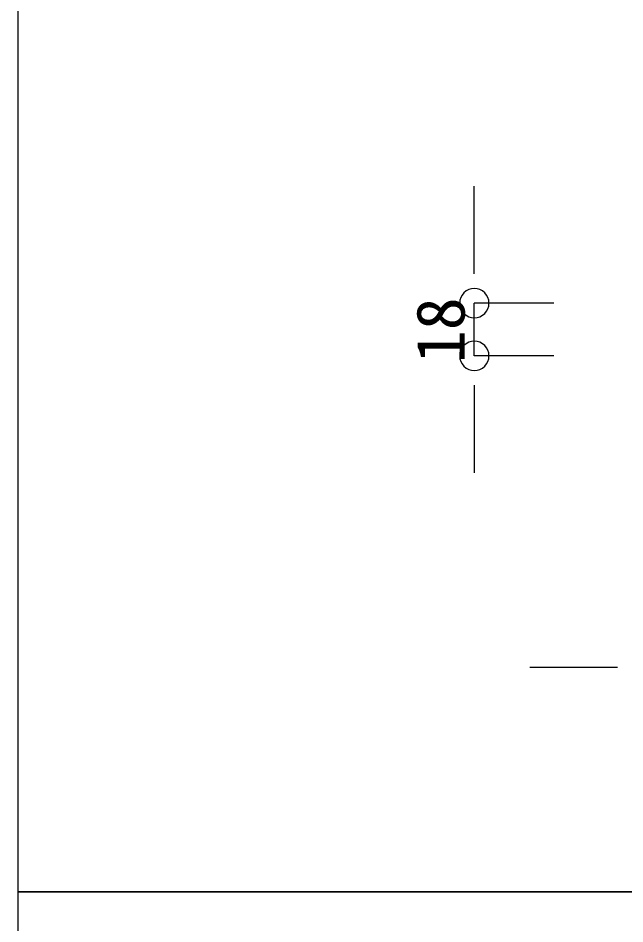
# Model space of a CAD drawing. Units: millimetres, scale not verified. Extents: x -4205 to 4205, y -2975 to 2975.
# Drawn here: x 2361 to 2879, y -1081 to -307 of the extents above; entities that cross this region are included whole.
import ezdxf
from ezdxf.enums import TextEntityAlignment as Align

# ---------------------------------------------------------------- set-up
doc = ezdxf.new("R2010")
doc.units = ezdxf.units.MM
doc.header["$LTSCALE"] = 20
for name, color, linetype in [('0-0', 7, 'Continuous'), ('0-4', 3, 'Continuous'), ('0-5', 7, 'Continuous')]:
    doc.layers.add(name, color=color, linetype=linetype)
doc.styles.add('ＭＳ ゴシック', font='')
doc.styles.get('ＭＳ ゴシック').set_extended_font_data('MS Gothic')

msp = doc.modelspace()

# ---------------------------------------------------------------- linework, layer by layer
at = {"layer": '0-0'}
for points in [[(2361.05, 696.61), (3861.05, 696.61), (3861.05, -1053.39), (2361.05, -1053.39)], [(2361.05, -1053.39), (3861.05, -1053.39), (3861.05, -2303.39), (2361.05, -2303.39)]]:
    msp.add_lwpolyline(points, close=True, dxfattribs=at)
at = {"layer": '0-4'}
for p, q in [((2750.69, -500.63), (2750.69, -450.63)), ((2818.65, -550.63), (2750.69, -550.63)), ((2750.69, -595.63), (2750.69, -550.63)), ((2818.65, -595.63), (2750.69, -595.63)), ((2750.69, -645.62), (2750.69, -695.62)), ((2848.03, -861.75), (2798.03, -861.75))]:
    msp.add_line(p, q, dxfattribs=at)
at = {"layer": '0-5', "color": 3}
for p, q in [((2750.69, -525.63), (2750.69, -500.63)), ((2750.69, -620.63), (2750.69, -645.62)), ((2873.03, -861.75), (2848.03, -861.75))]:
    msp.add_line(p, q, dxfattribs=at)
at = {"layer": '0-5'}
for points in [[(2750.69, -538.13), (2748.26, -538.37), (2745.91, -539.08), (2743.75, -540.23), (2741.86, -541.79), (2740.3, -543.68), (2739.15, -545.84), (2738.43, -548.19), (2738.19, -550.63), (2738.43, -553.07), (2739.15, -555.41), (2740.3, -557.57), (2741.86, -559.46), (2743.75, -561.02), (2745.91, -562.17), (2748.26, -562.89), (2750.69, -563.13), (2753.13, -562.89), (2755.48, -562.17), (2757.64, -561.02), (2759.53, -559.46), (2761.09, -557.57), (2762.24, -555.41), (2762.95, -553.07), (2763.19, -550.63), (2762.95, -548.19), (2762.24, -545.84), (2761.09, -543.68), (2759.53, -541.79), (2757.64, -540.23), (2755.48, -539.08), (2753.13, -538.37)], [(2750.69, -608.13), (2753.13, -607.89), (2755.48, -607.17), (2757.64, -606.02), (2759.53, -604.46), (2761.09, -602.57), (2762.24, -600.41), (2762.95, -598.07), (2763.19, -595.63), (2762.95, -593.19), (2762.24, -590.84), (2761.09, -588.68), (2759.53, -586.79), (2757.64, -585.23), (2755.48, -584.08), (2753.13, -583.37), (2750.69, -583.13), (2748.26, -583.37), (2745.91, -584.08), (2743.75, -585.23), (2741.86, -586.79), (2740.3, -588.68), (2739.15, -590.84), (2738.43, -593.19), (2738.19, -595.63), (2738.43, -598.07), (2739.15, -600.41), (2740.3, -602.57), (2741.86, -604.46), (2743.75, -606.02), (2745.91, -607.17), (2748.26, -607.89)]]:
    msp.add_lwpolyline(points, close=True, dxfattribs=at)

# ---------------------------------------------------------------- texts
at = {"layer": '0-4', "color": 7, "style": 'ＭＳ ゴシック'}
msp.add_text('18', height=41.38, rotation=90, dxfattribs=at).set_placement((2754.81, -601.91), align=Align.BOTTOM_LEFT)

doc.saveas('drawing.dxf')
